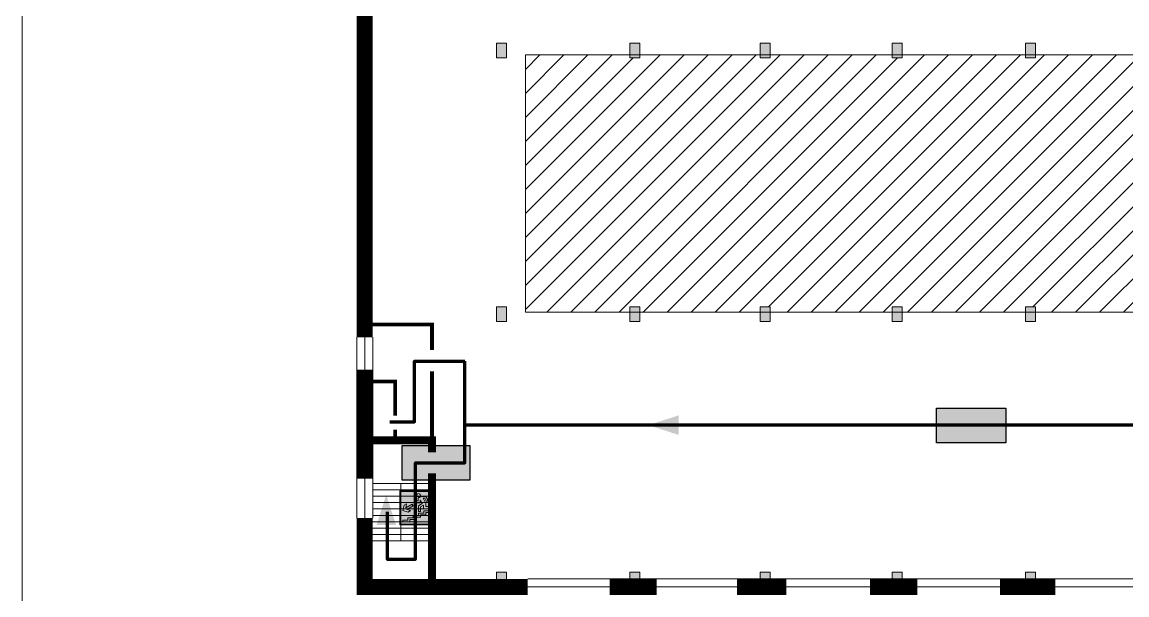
# Model space of a CAD drawing. Header units: millimetres. Extents: x 13810 to 67229, y 12374 to 21950.
# Drawn here: x 39738.7 to 39945.2, y 14656.5 to 14763.6 of the extents above; entities that cross this region are included whole.
import ezdxf

# ---------------------------------------------------------------- set-up
doc = ezdxf.new("R2010")
doc.units = ezdxf.units.MM
doc.layers.add('План_Штампы', color=7, linetype='Continuous')

# ---------------------------------------------------------------- blocks, each defined once
blk = doc.blocks.new('A$C7B4425F7')
at = {"true_color": 0xffffff}
blk.add_hatch(color=7, dxfattribs=at).paths.add_polyline_path([(0, 0), (-16, 0), (-16, -8), (0, -8)])
h = blk.add_hatch(color=126)
h.paths.add_polyline_path([(-0.2, -0.2), (-15.8, -0.2), (-15.8, -7.8), (-0.2, -7.8)])
h.paths.add_polyline_path([(-11.76, -2.03), (-11.76, -3.66), (-11.17, -3.66, -0.568275), (-11.17, -6.18), (-12.58, -6.18), (-12.58, -2.03)], flags=16)
h.paths.add_polyline_path([(-13.33, -4.12, -0.495768), (-13.59, -6.18), (-15.03, -6.18), (-15.03, -2.03), (-13.59, -2.03, -0.487973)], flags=16)
h.paths.add_polyline_path([(-10.25, -2.03), (-9.48, -2.03), (-9.48, -6.18), (-10.25, -6.18)], flags=16)
h.paths.add_polyline_path([(-13.84, -3.69), (-14.24, -3.69), (-14.24, -3.03), (-13.9, -3.03, -0.692621)], flags=0)
h.paths.add_polyline_path([(-9.15, -2.03), (-8.4, -2.03), (-8.04, -3.07), (-7.68, -2.03), (-6.93, -2.03), (-7.64, -4.1), (-6.93, -6.18), (-7.68, -6.18), (-8.04, -5.14), (-8.4, -6.18), (-9.15, -6.18), (-8.44, -4.1)], flags=16)
h.paths.add_polyline_path([(-11.76, -4.46), (-11.42, -4.46, -0.692621), (-11.36, -5.12), (-11.76, -5.12)], flags=0)
h.paths.add_polyline_path([(-13.9, -5.2), (-14.24, -5.2), (-14.24, -4.55), (-13.84, -4.55, -0.708038)], flags=0)
edge = h.paths.add_edge_path(flags=16)
edge.add_ellipse((-5.51, -4.08), major_axis=(0, 2.05), ratio=0.586184, start_angle=0, end_angle=360)
edge = h.paths.add_edge_path(flags=0)
edge.add_ellipse((-5.51, -4.08), major_axis=(0, 1.14), ratio=0.454828, start_angle=0, end_angle=360)
h.paths.add_polyline_path([(-4.13, -4.96, 0.377264), (-3.48, -4.52, 0.0555), (-3.16, -2.03), (-1.66, -2.03), (-1.66, -4.96), (-0.96, -4.96), (-0.96, -7.01), (-1.75, -7.01), (-1.75, -6.18), (-3.3, -6.18), (-3.3, -7.02), (-4.13, -7.02)], flags=16)
h.paths.add_polyline_path([(-2.73, -2.91), (-2.28, -2.91), (-2.28, -4.96), (-3.05, -4.96, 0.079136)], flags=0)
at = {"color": 126}
blk.add_lwpolyline([(-16, -8), (0, -8), (0, 0), (-16, 0)], close=True, dxfattribs=at)
blk = doc.blocks.new('вниз 3')
at = {"lineweight": 0, "true_color": 0xffffff}
h = blk.add_hatch(color=7, dxfattribs=at)
h.dxf.hatch_style = 1
h.paths.add_polyline_path([(40997.5, -4475.69), (40997.25, -4475.28), (40995.76, -4476.15), (40995.97, -4475.23), (40995.39, -4475.56), (40995.05, -4476.83), (40996.33, -4477.17), (40996.91, -4476.83), (40996, -4476.55)], flags=0)
h.paths.add_polyline_path([(40999.81, -4473.95), (41000.22, -4473.95), (41000.64, -4474.67), (41001.03, -4474.43), (41000.46, -4473.49), (41000.42, -4473.49), (40999.43, -4473.49), (40998.68, -4473.92), (40998.68, -4474.57), (40997.88, -4474.57), (40997.88, -4475), (40999.14, -4475), (40999.14, -4474.43), (40999.14, -4474.38), (40999.59, -4475.15), (40998.72, -4475.67), (40998.72, -4477.06), (40999.24, -4477.06), (40999.24, -4475.96), (40999.95, -4475.56), (40999.95, -4476.43), (41001.61, -4476.43), (41001.61, -4475.88), (41000.47, -4475.88), (41000.47, -4475.12)], flags=0)
h.paths.add_polyline_path([(40999.2, -4473.24, 1), (40998.35, -4473.24, 1)], flags=0)
h.paths.add_polyline_path([(41000.46, -4477.26), (41001.69, -4477.26), (41001.69, -4476.84), (41000.03, -4476.84), (41000.03, -4477.39), (40998.78, -4477.39), (40998.78, -4477.95), (40997.53, -4477.95), (40997.53, -4478.5), (40996.29, -4478.5), (40996.29, -4479.06), (40995.05, -4479.06), (40995.05, -4479.48), (40995.29, -4479.48), (40996.72, -4479.48), (40996.72, -4478.92), (40997.97, -4478.92), (40997.97, -4478.36), (40999.2, -4478.36), (40999.2, -4477.81), (41000.46, -4477.81)], flags=0)
h.paths.add_polyline_path([(41002.37, -4472.17), (40994.37, -4472.17), (40994.37, -4480.17), (41002.37, -4480.17)])
h.paths.add_polyline_path([(41002.16, -4479.96), (40994.57, -4479.96), (40994.57, -4472.37), (41002.16, -4472.37)], flags=16)
h.paths.add_polyline_path([(41001.61, -4475.88), (41001.61, -4476.43), (40999.95, -4476.43), (40999.95, -4475.56), (40999.24, -4475.96), (40999.24, -4477.06), (40998.72, -4477.06), (40998.72, -4475.67), (40999.59, -4475.15), (40999.14, -4474.38), (40999.14, -4474.43), (40999.14, -4475), (40997.88, -4475), (40997.88, -4474.57), (40998.68, -4474.57), (40998.68, -4473.92), (40999.43, -4473.49), (41000.42, -4473.49), (41000.46, -4473.49), (41001.03, -4474.43), (41000.64, -4474.67), (41000.22, -4473.95), (40999.81, -4473.95), (41000.47, -4475.12), (41000.47, -4475.88)], flags=0)
h.paths.add_polyline_path([(41001.69, -4476.84), (41001.69, -4477.26), (41000.46, -4477.26), (41000.46, -4477.81), (40999.2, -4477.81), (40999.2, -4478.36), (40997.97, -4478.36), (40997.97, -4478.92), (40996.72, -4478.92), (40996.72, -4479.48), (40995.05, -4479.48), (40995.05, -4479.06), (40996.29, -4479.06), (40996.29, -4478.5), (40997.53, -4478.5), (40997.53, -4477.95), (40998.78, -4477.95), (40998.78, -4477.39), (41000.03, -4477.39), (41000.03, -4476.84)], flags=0)
h.paths.add_polyline_path([(40998.35, -4473.24, -1), (40999.2, -4473.24, -1)], flags=0)
h.paths.add_polyline_path([(40997.5, -4475.69), (40996, -4476.55), (40996.91, -4476.83), (40996.33, -4477.17), (40995.05, -4476.83), (40995.39, -4475.56), (40995.97, -4475.23), (40995.76, -4476.15), (40997.25, -4475.28)], flags=0)
at = {"lineweight": 0}
h = blk.add_hatch(color=126, dxfattribs=at)
h.dxf.hatch_style = 1
h.paths.add_polyline_path([(41002.16, -4472.37), (40994.57, -4472.37), (40994.57, -4479.96), (41002.16, -4479.96)])
h.paths.add_polyline_path([(40995.97, -4475.23), (40995.76, -4476.15), (40997.25, -4475.28), (40997.5, -4475.69), (40996, -4476.55), (40996.91, -4476.83), (40996.33, -4477.17), (40995.05, -4476.83), (40995.39, -4475.56)], flags=16)
h.paths.add_polyline_path([(40997.88, -4474.57), (40998.68, -4474.57), (40998.68, -4473.92), (40999.43, -4473.49), (41000.42, -4473.49), (41000.46, -4473.49), (41001.03, -4474.43), (41000.64, -4474.67), (41000.22, -4473.95), (40999.81, -4473.95), (41000.47, -4475.12), (41000.47, -4475.88), (41001.61, -4475.88), (41001.61, -4476.43), (40999.95, -4476.43), (40999.95, -4475.56), (40999.24, -4475.96), (40999.24, -4477.06), (40998.72, -4477.06), (40998.72, -4475.67), (40999.59, -4475.15), (40999.14, -4474.38), (40999.14, -4474.43), (40999.14, -4475), (40997.88, -4475)], flags=16)
h.paths.add_polyline_path([(40998.35, -4473.24, -1), (40999.2, -4473.24, -1)], flags=16)
h.paths.add_polyline_path([(40997.53, -4477.95), (40998.78, -4477.95), (40998.78, -4477.39), (41000.03, -4477.39), (41000.03, -4476.84), (41001.69, -4476.84), (41001.69, -4477.26), (41000.46, -4477.26), (41000.46, -4477.81), (40999.2, -4477.81), (40999.2, -4478.36), (40997.97, -4478.36), (40997.97, -4478.92), (40996.72, -4478.92), (40996.72, -4479.48), (40995.05, -4479.48), (40995.05, -4479.06), (40996.29, -4479.06), (40996.29, -4478.5), (40997.53, -4478.5)], flags=16)
at = {"lineweight": 0, "true_color": 0xffffff}
h = blk.add_hatch(color=7, dxfattribs=at)
h.dxf.hatch_style = 1
h.paths.add_polyline_path([(40999.2, -4473.24, 1), (40998.35, -4473.24, 1)])
h.paths.add_polyline_path([(40999.81, -4473.95), (41000.22, -4473.95), (41000.64, -4474.67), (41001.03, -4474.43), (41000.46, -4473.49), (41000.42, -4473.49), (40999.43, -4473.49), (40998.68, -4473.92), (40998.68, -4474.57), (40997.88, -4474.57), (40997.88, -4475), (40999.14, -4475), (40999.14, -4474.43), (40999.14, -4474.38), (40999.59, -4475.15), (40998.72, -4475.67), (40998.72, -4477.06), (40999.24, -4477.06), (40999.24, -4475.96), (40999.95, -4475.56), (40999.95, -4476.43), (41001.61, -4476.43), (41001.61, -4475.88), (41000.47, -4475.88), (41000.47, -4475.12)])
h.paths.add_polyline_path([(40999.2, -4477.81), (41000.46, -4477.81), (41000.46, -4477.26), (41001.69, -4477.26), (41001.69, -4476.84), (41000.03, -4476.84), (41000.03, -4477.39), (40998.78, -4477.39), (40998.78, -4477.95), (40997.53, -4477.95), (40997.53, -4478.5), (40996.29, -4478.5), (40996.29, -4479.06), (40995.05, -4479.06), (40995.05, -4479.48), (40995.29, -4479.48), (40996.72, -4479.48), (40996.72, -4478.92), (40997.97, -4478.92), (40997.97, -4478.36), (40999.2, -4478.36)])
h.paths.add_polyline_path([(40997.5, -4475.69), (40997.25, -4475.28), (40995.76, -4476.15), (40995.97, -4475.23), (40995.39, -4475.56), (40995.05, -4476.83), (40996.33, -4477.17), (40996.91, -4476.83), (40996, -4476.55)])
at = {"color": 126, "lineweight": 0}
for points in [[(40994.37, -4472.17), (41002.37, -4472.17), (41002.37, -4480.17), (40994.37, -4480.17)], [(40994.57, -4472.37), (41002.16, -4472.37), (41002.16, -4479.96), (40994.57, -4479.96)]]:
    blk.add_lwpolyline(points, close=True, dxfattribs=at)
for points in [[(40999.14, -4474.43), (40999.14, -4475), (40997.88, -4475), (40997.88, -4474.57), (40998.68, -4474.57), (40998.68, -4473.92), (40999.43, -4473.49), (41000.42, -4473.49), (41000.46, -4473.49), (41001.03, -4474.43), (41000.64, -4474.67), (41000.22, -4473.95), (40999.81, -4473.95), (41000.47, -4475.12), (41000.47, -4475.88), (41001.61, -4475.88), (41001.61, -4476.43), (40999.95, -4476.43), (40999.95, -4475.56), (40999.24, -4475.96), (40999.24, -4477.06), (40998.72, -4477.06), (40998.72, -4475.67), (40999.59, -4475.15), (40999.14, -4474.38), (40999.14, -4474.43)], [(40995.05, -4476.83), (40995.39, -4475.56), (40995.97, -4475.23), (40995.76, -4476.15), (40997.25, -4475.28), (40997.5, -4475.69), (40996, -4476.55), (40996.91, -4476.83), (40996.33, -4477.17), (40995.05, -4476.83)], [(40995.29, -4479.48), (40995.05, -4479.48), (40995.05, -4479.06), (40996.29, -4479.06), (40996.29, -4478.5), (40997.53, -4478.5), (40997.53, -4477.95), (40998.78, -4477.95), (40998.78, -4477.39), (41000.03, -4477.39), (41000.03, -4476.84), (41001.69, -4476.84), (41001.69, -4477.26), (41000.46, -4477.26), (41000.46, -4477.81), (40999.2, -4477.81), (40999.2, -4478.36), (40997.97, -4478.36), (40997.97, -4478.92), (40996.72, -4478.92), (40996.72, -4479.48), (40995.05, -4479.48)]]:
    blk.add_lwpolyline(points, dxfattribs=at)
blk.add_circle((40998.77, -4473.24), 0.426, dxfattribs=at)
blk = doc.blocks.new('A$C32E8229D')
at = {"true_color": 0xffffff}
blk.add_hatch(color=7, dxfattribs=at).paths.add_polyline_path([(0, 0), (0, -8), (16, -8), (16, 0)])
h = blk.add_hatch(color=126)
h.paths.add_polyline_path([(0.2, -0.2), (15.8, -0.2), (15.8, -7.8), (0.2, -7.8)])
h.paths.add_polyline_path([(13.49, -2.05), (12.08, -2.05), (11.37, -2.63, 0.162397), (11.29, -2.84), (11.29, -3.63), (10.35, -3.63), (10.35, -4.05), (11.68, -4.05), (11.68, -3.48), (12.26, -4.28), (11.29, -5.1), (11.29, -6.78), (11.85, -6.78), (11.85, -5.44), (12.8, -4.64), (12.8, -5.94), (14.46, -5.94), (14.46, -5.39), (13.45, -5.39), (13.45, -3.97), (12.46, -2.59), (13.15, -2.59), (13.69, -3.34), (14.18, -3)], flags=16)
h.paths.add_polyline_path([(10.74, -1.82, 1), (11.8, -1.82, 1)], flags=16)
h.paths.add_polyline_path([(9.39, -3.59), (5.99, -3.59), (6.56, -3.03), (5.91, -3.03), (5.1, -3.83), (5.91, -4.64), (6.56, -4.64), (5.99, -4.09), (9.39, -4.09)], flags=16)
h.paths.add_polyline_path([(4.29, -1.08), (1.72, -1.08), (1.72, -6.6), (4.29, -6.6)], flags=16)
at = {"color": 126}
blk.add_lwpolyline([(16, -8), (0, -8), (0, 0), (16, 0)], close=True, dxfattribs=at)

msp = doc.modelspace()

# ---------------------------------------------------------------- hatches: boundary and pattern name
at = {"lineweight": 0}
h = msp.add_hatch(color=256, dxfattribs=at)
h.dxf.hatch_style = 1
h.paths.add_polyline_path([(39827.36, 14756.85), (39829.22, 14756.85), (39829.22, 14759.6), (39827.36, 14759.6)])
h = msp.add_hatch(color=256, dxfattribs=at)
h.dxf.hatch_style = 1
h.paths.add_polyline_path([(39852.26, 14756.85), (39854.13, 14756.85), (39854.13, 14759.6), (39852.26, 14759.6)])
h = msp.add_hatch(color=256, dxfattribs=at)
h.dxf.hatch_style = 1
h.paths.add_polyline_path([(39876.66, 14756.85), (39878.53, 14756.85), (39878.53, 14759.6), (39876.66, 14759.6)])
h = msp.add_hatch(color=256, dxfattribs=at)
h.dxf.hatch_style = 1
h.paths.add_polyline_path([(39901.3, 14756.85), (39903.17, 14756.85), (39903.17, 14759.6), (39901.3, 14759.6)])
h = msp.add_hatch(color=256, dxfattribs=at)
h.dxf.hatch_style = 1
h.paths.add_polyline_path([(39926.21, 14756.85), (39928.08, 14756.85), (39928.08, 14759.6), (39926.21, 14759.6)])
at = {"lineweight": 0, "true_color": 0x000000}
h = msp.add_hatch(dxfattribs=at)
h.set_pattern_fill('ANSI31', color=18)
h.set_pattern_definition([(45, (-5e-05, -9.684), (-2.24506403, 2.24506403), [])])
h.paths.add_polyline_path([(39975.13, 14756.85), (39975.13, 14757.41), (39952.99, 14757.41), (39952.99, 14756.85), (39951.13, 14756.85), (39951.13, 14757.41), (39928.08, 14757.41), (39928.08, 14756.85), (39926.21, 14756.85), (39926.21, 14757.41), (39903.17, 14757.41), (39903.17, 14756.85), (39901.3, 14756.85), (39901.3, 14757.41), (39878.53, 14757.41), (39878.53, 14756.85), (39876.66, 14756.85), (39876.66, 14757.41), (39854.13, 14757.41), (39854.13, 14756.85), (39852.26, 14756.85), (39852.26, 14757.41), (39832.78, 14757.41), (39832.78, 14709.33), (39852.26, 14709.33), (39852.26, 14710.31), (39854.13, 14710.31), (39854.13, 14709.33), (39876.66, 14709.33), (39876.66, 14710.31), (39878.53, 14710.31), (39878.53, 14709.33), (39901.3, 14709.33), (39901.3, 14710.31), (39903.17, 14710.31), (39903.17, 14709.33), (39926.21, 14709.33), (39926.21, 14710.31), (39928.08, 14710.31), (39928.08, 14709.33), (39951.13, 14709.33), (39951.13, 14710.31), (39952.99, 14710.31), (39952.99, 14709.33), (39975.13, 14709.33), (39975.13, 14710.31), (39975.36, 14756.85)])
h.paths.add_polyline_path([(40147.89, 14756.85), (40147.89, 14757.41), (40125.04, 14757.41), (40125.04, 14756.85), (40123.17, 14756.85), (40123.17, 14757.41), (40100.74, 14757.41), (40100.74, 14756.85), (40098.88, 14756.85), (40098.88, 14757.41), (40076.27, 14757.41), (40076.27, 14756.85), (40074.4, 14756.85), (40074.4, 14757.41), (40051.62, 14757.41), (40051.62, 14756.85), (40049.76, 14756.85), (40049.76, 14757.41), (40026.82, 14757.41), (40026.82, 14756.85), (40024.95, 14756.85), (40024.95, 14757.41), (40003.66, 14757.41), (40003.66, 14756.85), (40002.77, 14756.85), (40002.77, 14710.31), (40003.66, 14710.31), (40003.66, 14709.33), (40024.95, 14709.33), (40024.95, 14710.31), (40026.82, 14710.31), (40026.82, 14709.33), (40049.76, 14709.33), (40049.76, 14710.31), (40051.62, 14710.31), (40051.62, 14709.33), (40074.4, 14709.33), (40074.4, 14710.31), (40076.27, 14710.31), (40076.27, 14709.33), (40098.88, 14709.33), (40098.88, 14710.31), (40100.74, 14710.31), (40100.74, 14709.33), (40123.17, 14709.33), (40123.17, 14710.31), (40125.04, 14710.31), (40125.04, 14709.33), (40147.89, 14709.33), (40147.89, 14710.31), (40148.25, 14756.85)])
at = {"lineweight": 0}
h = msp.add_hatch(color=256, dxfattribs=at)
h.dxf.hatch_style = 1
h.paths.add_polyline_path([(39827.36, 14707.56), (39829.22, 14707.56), (39829.22, 14710.31), (39827.36, 14710.31)])
h = msp.add_hatch(color=256, dxfattribs=at)
h.dxf.hatch_style = 1
h.paths.add_polyline_path([(39852.26, 14707.56), (39854.13, 14707.56), (39854.13, 14710.31), (39852.26, 14710.31)])
h = msp.add_hatch(color=256, dxfattribs=at)
h.dxf.hatch_style = 1
h.paths.add_polyline_path([(39876.66, 14707.56), (39878.53, 14707.56), (39878.53, 14710.31), (39876.66, 14710.31)])
h = msp.add_hatch(color=256, dxfattribs=at)
h.dxf.hatch_style = 1
h.paths.add_polyline_path([(39901.3, 14707.56), (39903.17, 14707.56), (39903.17, 14710.31), (39901.3, 14710.31)])
h = msp.add_hatch(color=256, dxfattribs=at)
h.dxf.hatch_style = 1
h.paths.add_polyline_path([(39926.21, 14707.56), (39928.08, 14707.56), (39928.08, 14710.31), (39926.21, 14710.31)])
h = msp.add_hatch(color=256, dxfattribs=at)
h.dxf.hatch_style = 1
h.paths.add_polyline_path([(39827.36, 14657.96), (39829.22, 14657.96), (39829.22, 14660.72), (39827.36, 14660.72)])
h = msp.add_hatch(color=256, dxfattribs=at)
h.dxf.hatch_style = 1
h.paths.add_polyline_path([(39852.26, 14657.96), (39854.13, 14657.96), (39854.13, 14660.72), (39852.26, 14660.72)])
h = msp.add_hatch(color=256, dxfattribs=at)
h.dxf.hatch_style = 1
h.paths.add_polyline_path([(39876.66, 14657.96), (39878.53, 14657.96), (39878.53, 14660.72), (39876.66, 14660.72)])
h = msp.add_hatch(color=256, dxfattribs=at)
h.dxf.hatch_style = 1
h.paths.add_polyline_path([(39901.3, 14657.96), (39903.17, 14657.96), (39903.17, 14660.72), (39901.3, 14660.72)])
h = msp.add_hatch(color=256, dxfattribs=at)
h.dxf.hatch_style = 1
h.paths.add_polyline_path([(39926.21, 14657.96), (39928.08, 14657.96), (39928.08, 14660.72), (39926.21, 14660.72)])

# ---------------------------------------------------------------- linework, layer by layer
at = {"color": 126, "lineweight": 0, "true_color": 0x008754}
msp.add_lwpolyline([(39738.71, 14944.45), (40338.71, 14944.45), (40338.71, 14549.45), (39738.71, 14549.45)], close=True, dxfattribs=at)
msp.add_lwpolyline([(39738.71, 14944.45), (40338.71, 14944.45), (40338.71, 14549.45), (39738.71, 14549.45)], close=True, dxfattribs=at)
msp.add_lwpolyline([(39738.71, 14944.45), (40338.71, 14944.45), (40338.71, 14549.45), (39738.71, 14549.45)], close=True, dxfattribs=at)
msp.add_lwpolyline([(39738.71, 14944.45), (40338.71, 14944.45), (40338.71, 14549.45), (39738.71, 14549.45)], close=True, dxfattribs=at)
at = {"lineweight": 0}
for points, const_width in [([(39802.74, 14704.63), (39802.74, 14856.19), (39980.81, 14856.19)], 3), ([(39815.31, 14702.26), (39815.31, 14707.02), (39802.74, 14707.02)], 0.7), ([(39802.74, 14678.2), (39802.74, 14698.59)], 3), ([(39815.31, 14685.39), (39815.31, 14698.28)], 0.7), ([(39808.43, 14689.95), (39808.43, 14696.37), (39802.74, 14696.37)], 0.7), ([(39808.43, 14685.39), (39808.43, 14687.33)], 0.7), ([(39815.31, 14683.11), (39815.31, 14685.39), (39802.74, 14685.39)], 1.5), ([(39815.31, 14657.96), (39815.31, 14679.21)], 1.5), ([(39833.21, 14657.96), (39802.74, 14657.96), (39802.74, 14670.84)], 3), ([(39857.3, 14657.96), (39848.52, 14657.96)], 3), ([(39881.54, 14657.96), (39872.32, 14657.96)], 3), ([(39905.98, 14657.96), (39897.19, 14657.96)], 3), ([(39931.77, 14657.96), (39921.43, 14657.96)], 3)]:
    msp.add_lwpolyline(points, dxfattribs=dict(at, const_width=const_width))
for points in [[(39827.36, 14756.85), (39827.36, 14759.6), (39829.22, 14759.6), (39829.22, 14756.85), (39827.36, 14756.85)], [(39852.26, 14756.85), (39852.26, 14759.6), (39854.13, 14759.6), (39854.13, 14756.85), (39852.26, 14756.85)], [(39876.66, 14756.85), (39876.66, 14759.6), (39878.53, 14759.6), (39878.53, 14756.85), (39876.66, 14756.85)], [(39901.3, 14756.85), (39901.3, 14759.6), (39903.17, 14759.6), (39903.17, 14756.85), (39901.3, 14756.85)], [(39926.21, 14756.85), (39926.21, 14759.6), (39928.08, 14759.6), (39928.08, 14756.85), (39926.21, 14756.85)], [(39832.78, 14709.33), (39832.78, 14757.41), (39975.36, 14757.41), (39975.36, 14709.33), (39832.78, 14709.33)], [(39827.36, 14707.56), (39827.36, 14710.31), (39829.22, 14710.31), (39829.22, 14707.56), (39827.36, 14707.56)], [(39852.26, 14707.56), (39852.26, 14710.31), (39854.13, 14710.31), (39854.13, 14707.56), (39852.26, 14707.56)], [(39876.66, 14707.56), (39876.66, 14710.31), (39878.53, 14710.31), (39878.53, 14707.56), (39876.66, 14707.56)], [(39901.3, 14707.56), (39901.3, 14710.31), (39903.17, 14710.31), (39903.17, 14707.56), (39901.3, 14707.56)], [(39926.21, 14707.56), (39926.21, 14710.31), (39928.08, 14710.31), (39928.08, 14707.56), (39926.21, 14707.56)], [(39801.24, 14670.84), (39801.24, 14704.63)], [(39802.74, 14670.84), (39802.74, 14704.63)], [(39804.24, 14670.84), (39804.24, 14704.63)], [(39804.24, 14677.29), (39815.31, 14677.29)], [(39809.5, 14677.29), (39809.5, 14666.58)], [(39804.24, 14676.1), (39815.31, 14676.1)], [(39804.24, 14676.1), (39815.31, 14676.1)], [(39804.24, 14674.91), (39815.31, 14674.91)], [(39804.24, 14674.91), (39815.31, 14674.91)], [(39804.24, 14673.72), (39815.31, 14673.72)], [(39804.24, 14673.72), (39815.31, 14673.72)], [(39804.24, 14672.53), (39815.31, 14672.53)], [(39804.24, 14672.53), (39815.31, 14672.53)], [(39804.24, 14671.34), (39815.31, 14671.34)], [(39804.24, 14671.34), (39815.31, 14671.34)], [(39804.24, 14670.15), (39815.31, 14670.15)], [(39804.24, 14670.15), (39815.31, 14670.15)], [(39804.24, 14668.96), (39815.31, 14668.96)], [(39804.24, 14668.96), (39815.31, 14668.96)], [(39804.24, 14667.77), (39815.31, 14667.77)], [(39804.24, 14667.77), (39815.31, 14667.77)], [(39804.24, 14666.58), (39815.31, 14666.58)], [(39827.36, 14657.96), (39827.36, 14660.72), (39829.22, 14660.72), (39829.22, 14657.96), (39827.36, 14657.96)], [(39852.26, 14657.96), (39852.26, 14660.72), (39854.13, 14660.72), (39854.13, 14657.96), (39852.26, 14657.96)], [(39876.66, 14657.96), (39876.66, 14660.72), (39878.53, 14660.72), (39878.53, 14657.96), (39876.66, 14657.96)], [(39901.3, 14657.96), (39901.3, 14660.72), (39903.17, 14660.72), (39903.17, 14657.96), (39901.3, 14657.96)], [(39926.21, 14657.96), (39926.21, 14660.72), (39928.08, 14660.72), (39928.08, 14657.96), (39926.21, 14657.96)], [(39833.21, 14659.46), (40266.32, 14659.46)], [(39833.21, 14657.96), (40266.32, 14657.96)]]:
    msp.add_lwpolyline(points, dxfattribs=at)
at = {"color": 126, "lineweight": 100, "true_color": 0x008754}
for points in [[(39806.92, 14671.99), (39806.92, 14663.14), (39812.23, 14663.14), (39812.23, 14681.17), (39821.45, 14681.17), (39821.45, 14700.19)], [(39807.43, 14688.82), (39812.05, 14688.82), (39812.05, 14700.19), (39821.45, 14700.19)], [(39994.63, 14688.21), (39821.45, 14688.21)]]:
    msp.add_lwpolyline(points, dxfattribs=at)
at = {"layer": 'План_Штампы', "color": 126, "true_color": 0x008754}
for points in [[(39861.38, 14690.04), (39861.38, 14686.38), (39855.76, 14688.19)], [(39808.6, 14669.54), (39804.94, 14669.54), (39806.74, 14675.16)]]:
    msp.add_solid(points, dxfattribs=at)

# ---------------------------------------------------------------- block references
at = {"color": 126, "true_color": 0x008754, "xscale": 0.8, "yscale": 0.8, "zscale": 0.8}
msp.add_blockref('вниз 3', (7013.79, 18253.68), dxfattribs=at)
at = {"layer": 'План_Штампы', "color": 126, "true_color": 0x008754, "xscale": 0.8100087101568005, "yscale": 0.8100087101568005, "zscale": 0.8100087101568005, "rotation": 359.9978653237145}
msp.add_blockref('A$C32E8229D', (39909.58, 14691.4), dxfattribs=at)
at = {"layer": 'План_Штампы', "xscale": 0.8, "yscale": 0.8, "zscale": 0.8}
msp.add_blockref('A$C7B4425F7', (39822.46, 14684.35), dxfattribs=at)

doc.saveas('drawing.dxf')
